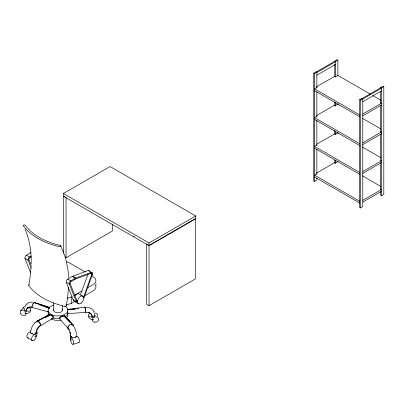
<?xml version="1.0" encoding="UTF-8"?>
<svg xmlns="http://www.w3.org/2000/svg" width="404" height="404" viewBox="0 0 404 404"><rect width="100%" height="100%" fill="white"/><g stroke="black" fill="none" stroke-linecap="round" stroke-linejoin="round"><path stroke-width="0.61" d="M31.159 263.787C31.396 253.283 30.118 242.647 26.457 232.754L25.073 229.381M92.89 316.62A2.641 1.525 0 0 1 92.152 316.756L91.88 316.953L92.223 317.13A6.595 5.323 -15.3 0 0 85.739 312.337L67.731 313.666L67.574 312.327A4.101 0.525 84.8 0 0 67.518 312.014M31.027 267.221L29.992 277.947L28.77 285.441M68.534 287.608L67.498 298.329L66.281 305.828M35.936 333.295L36.203 333.618A6.595 3.808 -60 0 1 40.87 325.538L53.732 317.751A0.864 0.5 60 0 0 53.692 317.468L53.055 316.408M65.064 316.186L65.135 316.297A0.864 0.626 -41.4 0 1 65.185 316.539L65.15 316.61M35.047 322.7L32.376 326.018L30.684 330.78L30.739 330.492M32.244 307.257L31.972 307.444A3.303 1.222 -73.6 0 1 33.138 303.46A3.303 1.222 -73.6 0 1 34.825 303.03M80.32 295.117L87.996 274.316M83.017 296.93L83.714 296.753L91.784 274.235A1.101 0.636 -60 0 0 91.233 273.256L90.647 272.917M83.209 297.041A4.404 2.54 -60 0 1 83.31 297.884L84.189 297.379L92.476 274.255A2.202 1.273 -60 0 0 91.375 272.291L88.259 270.493L72.553 276.26A2.202 1.273 -60 0 0 72.271 276.397L67.695 279.038A2.202 1.273 -60 0 0 66.236 282.3L73.245 300.101L76.356 301.899L77.083 301.48A4.404 2.54 -60 0 1 77.184 300.526L76.598 300.187M48.409 310.903L48.222 311.55A0.864 0.318 -73.6 0 0 48.197 311.837L48.197 311.853M59.933 317.882L60.358 317.322M70.488 336.8L70.22 338.092L70.574 339.461A3.303 1.909 0 0 0 71.877 340.249M25.073 305.979C26.447 303.212 29.694 301.818 32.679 302.202M68.099 327.992L67.584 328.028A6.595 2.444 73.6 0 1 70.574 336.759L71.129 336.557A2.641 1.525 0 0 0 72.114 337.194M20.68 310.711L23.679 307.313M48.344 311.802L48.318 311.832A9.908 5.722 0 0 0 48.96 315.256M88.688 316.069C87.961 317.988 90.733 319.241 92.263 319.827A3.303 1.909 0 0 0 93.96 319.357M49.828 314.509L49.086 314.888A0.848 0.49 60 0 0 49.066 315.064L49.081 315.125M59.822 318.211L59.802 318.226A0.54 0.394 -41.4 0 1 59.373 318.342L59.302 318.291A0.848 0.616 -41.4 0 1 59.332 318.074L60.267 316.994A5.454 3.969 -41.4 0 1 64.312 315.877M34.86 322.862L35.648 322.18M27.098 304.449L27.366 304.222M51.656 318.458L52.464 317.973M63.403 193.516L110.1 166.554L195.723 215.988L195.723 218.685L149.02 245.647L63.403 196.213L63.403 193.516L149.02 242.95L195.723 215.988M316.862 178.194L316.862 180.088L314.529 181.436L313.746 180.987L313.746 73.134L316.085 71.786L316.862 72.235L316.862 88.006M313.746 73.134L314.529 73.584L316.862 72.235M337.875 60.105L337.098 59.656L334.764 61.004L335.542 61.453L337.875 60.105L337.875 75.871M316.862 75.2L335.542 64.418M316.615 86.759L334.764 76.28L335.542 76.73L337.875 75.381L370.513 94.223M316.862 87.517L314.529 88.865L359.671 114.928M30.679 272.947L24.982 258.484A2.202 1.273 -60 0 1 26.442 255.222L31.022 252.576M31.164 268.069L28.098 260.282A2.202 1.273 -60 0 1 29.558 257.02L31.275 256.025M31.386 266.044L28.825 259.55A1.101 0.636 -60 0 1 29.558 257.914L31.275 256.924M64.645 256.969L66.049 257.782L112.438 230.997L112.438 224.099M316.615 115.519L334.764 105.04L335.542 105.489L337.875 104.141M316.862 116.276L314.529 117.625L359.671 143.688M359.671 99.647L362.004 98.298L362.787 98.748L362.787 206.601L360.449 207.949L359.671 207.499L359.671 99.647L360.449 100.096L362.787 98.748M383.8 86.618L383.022 86.168L380.684 87.517L381.467 87.966L383.8 86.618L383.8 194.47L381.467 195.819L380.684 195.369L380.684 191.582M362.787 101.717L381.467 90.93M76.356 301.899L69.352 284.098A2.202 1.273 -60 0 1 70.811 280.836L75.386 278.194A2.202 1.273 -60 0 1 75.664 278.058L91.375 272.291M77.184 300.526L76.896 300.687L70.079 283.366A1.101 0.636 -60 0 1 70.811 281.734L75.386 279.093L74.998 278.866M362.787 114.029L381.467 103.242L380.684 102.793M362.787 115.827L381.467 105.04M316.615 144.279L334.764 133.8L335.542 134.249L337.875 132.901M316.862 145.036L314.529 146.384L359.671 172.447M67.15 298.147A14.807 8.55 0 0 0 71.245 297.208L72.154 296.688M74.422 295.375L82.143 290.92M87.592 287.774L93.041 284.628A9.908 5.722 0 0 0 93.041 276.538L91.582 275.695M73.245 300.101L73.7 299.839M65.973 304.565A14.807 8.55 0 0 0 71.245 303.5L74.876 301.404M84.865 295.637L93.041 290.92A9.908 5.722 0 0 0 95.475 285.138M362.787 142.789L381.467 132.002L380.684 131.553M362.787 144.587L381.467 133.8M316.615 173.038L334.764 162.565L335.542 163.014L337.875 161.666M316.862 173.796L314.529 175.144L359.671 201.207M362.787 171.548L381.467 160.767L380.684 160.317M362.787 173.346L381.467 162.559M149.02 305.682L195.41 278.901L195.41 218.685L149.02 245.465L146.687 244.117L146.687 304.333L149.02 305.682L149.02 242.95M362.787 200.308L381.467 189.526L380.684 189.077M362.787 202.106L381.467 191.324M47.132 316.468L49.899 314.903A4.101 2.368 60 0 1 52.752 316.539L53.232 317.256M46.096 317.009L49.753 314.953M46.258 316.989L50.081 314.888L44.718 317.807M49.243 314.65L36.592 321.564L49.46 314.544L36.88 321.326M91.233 273.256L75.528 279.023L75.134 278.8M73.018 344.324L78.906 342.592M84.936 307.161L67.433 309.368M75.659 308.909L67.574 309.853L70.67 309.499M76.901 308.767L78.77 308.545M71.912 309.358L75.629 308.929M68.766 309.691L70.629 309.479M71.872 309.343L73.114 309.201M85.84 307.116C89.213 307.06 92.789 308.772 94.263 311.923M64.332 315.837L65.019 316.135M63.994 316.165L70.059 322.639M27.664 307.853A2.641 1.525 0 0 1 28.79 308.025L29.229 307.939L29.113 307.691A6.595 4.798 41.4 0 1 29.108 307.287M47.48 311.226L48.495 311.499M48.197 311.837L31.972 307.424A6.595 4.798 41.4 0 0 26.093 311.08L26.528 310.994L26.417 310.747A2.641 1.525 0 0 1 25.957 310.58M46.485 307.116L49.49 308.045M46.374 307.121L49.354 308.05L44.536 306.5M49.768 307.606L34.532 302.611L49.596 307.611M39.93 305.071L49.202 308.116M34.305 302.53L49.581 307.606M26.391 310.742L26.417 310.747A6.595 4.798 41.4 0 1 31.391 306.883M30.497 310.408C31.487 312.262 27.618 313.428 26.083 313.777A3.303 1.909 0 0 1 24.72 313.024M372.685 95.48L380.846 100.192M314.529 90.663L359.671 116.726M362.353 118.276L380.846 128.952M314.529 119.422L359.671 145.485M362.353 147.036L380.846 157.712M314.529 148.182L359.671 174.245M362.353 175.796L380.846 186.471M314.529 176.942L359.671 203.005M133.219 236.077L134.31 236.704M91.112 273.468L91.501 273.69M92.087 274.028L92.476 274.255M90.228 273.336L91.784 274.235M85.254 272.044L69.69 263.06A9.908 5.722 0 0 0 66.62 261.853M72.553 276.26L75.664 278.058M72.271 276.397L75.386 278.194M26.442 255.222L29.558 257.02M67.695 279.038L70.811 280.836M29.169 257.691L29.558 257.914M70.422 281.507L70.811 281.734M28.437 259.323L28.825 259.55M69.69 283.138L70.079 283.366M24.982 258.484L28.098 260.282M66.236 282.3L69.352 284.098M80.603 294.955L83.714 296.753M83.8 297.152L84.189 297.379M76.508 300.46L76.896 300.687M76.497 301.142L77.083 301.48M74.493 301.47L78.386 303.717M27.543 337.83L32.214 340.527M71.129 336.557L71.16 336.588A6.595 2.444 73.6 0 0 71.154 336.179M72.967 324.892L64.691 315.933L73.24 325.281L64.968 316.09M65.185 316.539L68.291 320.18M72.947 325.644L73.462 326.25A3.303 2.404 -41.4 0 0 70.518 324.412A3.303 2.404 -41.4 0 0 67.579 327.982L59.302 318.291M53.308 317.579L53.323 317.6A0.54 0.313 60 0 0 53.661 317.796M60.746 245.804L65.15 256.621M36.951 333.068L37.102 334.608L36.198 336.32A3.303 1.909 0 0 1 34.542 336.835M40.44 325.437L40.87 325.538A3.303 1.909 60 0 0 38.819 321.675A3.303 1.909 60 0 0 36.269 322.23M93.536 311.908L93.657 312.181M67.726 313.656L67.7 313.56A9.908 5.722 0 0 1 66.402 317.781M65.236 256.873L67.857 268.867L68.614 277.518M67.69 313.519L67.584 312.418M67.589 312.034L67.655 312.469M76.654 333.709L76.74 334.416M85.643 312.105L85.739 312.337A3.303 0.424 84.8 0 0 85.325 308.176A3.303 0.424 84.8 0 0 84.744 307.681M381.467 87.966L381.467 195.819M380.684 91.299L380.684 103.283M380.684 105.176L380.684 132.295M380.684 134.189L380.684 160.676M380.684 162.57L380.684 189.688M360.449 100.096L360.449 207.949M337.875 103.621L337.875 104.883M337.875 132.002L337.875 133.264M335.542 61.453L335.542 77.22M335.542 102.449L335.542 106.232M335.542 131.462L335.542 134.613M335.542 160.474L335.542 163.625M334.764 64.155L334.764 76.77M334.764 102L334.764 105.782M334.764 130.381L334.764 134.163M334.764 160.024L334.764 163.176M316.862 91.789L316.862 117.019M316.862 120.17L316.862 145.4M316.862 149.182L316.862 174.412M314.529 73.584L314.529 181.436M95.94 283.729L95.94 285.3M71.245 297.208L71.245 303.5M66.049 257.782L66.049 197.561L63.711 196.213L63.711 253.298M62.418 305.904L62.418 310.227M53.611 302.843L53.611 310.257M74.73 296.001A4.404 2.54 -60 0 1 79.588 294.662M75.836 301.611A4.404 2.54 -60 0 1 73.634 300.081M62.039 309.212A4.404 2.54 0 0 1 58.095 312.782A4.404 2.54 0 0 1 53.929 309.297M67.862 312.322A9.908 5.722 0 0 1 65.261 316.837M60.085 318.534A9.908 5.722 0 0 1 53.515 318.034M64.766 306.055A9.908 5.722 0 0 1 64.292 314.666A9.908 5.722 0 0 1 49.576 313.241A9.908 5.722 0 0 1 53.995 305.015M61.075 320.175A9.908 5.722 0 0 1 51.263 318.923M48.323 315.933A9.908 5.722 0 0 1 48.288 313.64M28.81 307.611A3.303 1.909 0 0 1 30.542 310.227A3.303 1.909 0 0 1 25.891 311.014A3.303 1.909 0 0 1 24.891 308.277M28.79 308.025A6.595 4.798 41.4 0 1 28.856 307.237M32.386 306.03A2.641 0.98 -73.6 0 1 32.507 305.525M33.123 304.045A2.641 0.98 -73.6 0 1 33.583 303.439M23.21 308.409A3.303 2.404 41.4 0 1 25.331 306.681M36.587 331.194A3.303 1.909 0 0 1 36.133 333.659A3.303 1.909 0 0 1 31.84 333.78A3.303 1.909 0 0 1 30.977 331.351M35.547 333.446A2.641 1.525 0 0 1 35.002 333.648M32.502 333.583A2.641 1.525 0 0 1 31.669 333.123M37.572 321.781A2.641 1.525 60 0 1 37.905 321.791M38.537 322.028A2.641 1.525 60 0 1 40.223 324.24M35.749 332.936A6.595 3.808 -60 0 1 35.855 332.083M36.365 330.295A6.595 3.808 -60 0 1 40.052 325.488M49.854 314.575A5.454 3.151 60 0 1 53.04 316.433M28.553 337.931A3.303 1.909 -60 0 1 27.184 334.764A3.303 1.909 -60 0 1 30.845 332.108M76.583 335.189A3.303 1.909 0 0 1 73.457 337.805A3.303 1.909 0 0 1 70.498 335.128M68.165 327.806A6.595 2.444 73.6 0 1 69.665 330.225M70.362 332.017A6.595 2.444 73.6 0 1 70.867 333.916M75.826 336.643A2.641 1.525 0 0 1 74.937 337.183M68.21 327.376A2.641 1.924 -41.4 0 1 68.503 326.594M69.508 325.457A2.641 1.924 -41.4 0 1 69.725 325.311M71.311 324.846A2.641 1.924 -41.4 0 1 72.018 325.003M73.907 326.816A6.595 2.444 73.6 0 1 76.326 333.29M60.383 317.357A4.101 2.985 -41.4 0 1 63.948 316.256M76.629 336.684A3.303 1.222 73.6 0 1 79.164 339.188A3.303 1.222 73.6 0 1 78.235 342.39M94.718 314.418A3.303 1.909 0 0 1 93.167 316.968A3.303 1.909 0 0 1 88.759 316.059A3.303 1.909 0 0 1 90.35 313.519M94.334 314.938A2.641 1.525 0 0 1 93.95 316.085M88.016 312.115A6.595 5.323 -15.3 0 1 92.152 316.756M85.082 307.914A2.641 0.338 84.8 0 1 85.471 309.621M85.597 310.893A2.641 0.338 84.8 0 1 85.633 311.747M67.463 311.383A5.454 0.697 84.8 0 1 67.584 312.07M94.198 313.105A3.303 2.661 -15.3 0 1 97.627 316.216M88.259 270.493A2.202 1.273 -60 0 1 89.516 271.241M29.275 284.901A1.101 0.636 0 0 0 28.856 285.679A66.155 38.193 0 0 0 64.761 306.404A1.101 0.636 0 0 0 66.034 306.217A1.101 0.636 0 0 0 66.089 305.459M334.764 61.272L316.085 72.058L316.862 72.508L335.542 61.721L334.764 61.272M380.684 87.784L362.004 98.571L362.787 99.02L381.467 88.234L380.684 87.784M20.518 313.353A3.303 2.404 41.4 0 0 25.604 315.11A3.303 2.404 41.4 0 0 23.306 310.267A3.303 2.404 41.4 0 0 20.518 313.353M34.471 339.921A3.303 1.909 -60 0 0 35.517 334.805A3.303 1.909 -60 0 0 31.608 338.269A3.303 1.909 -60 0 0 34.471 339.921M70.579 339.613A3.303 1.222 73.6 0 0 72.897 344.344A3.303 1.222 73.6 0 0 72.75 339.522A3.303 1.222 73.6 0 0 70.579 339.613M94.435 322.17A3.303 2.661 -15.3 0 0 98.733 318.746A3.303 2.661 -15.3 0 0 93.405 317.67A3.303 2.661 -15.3 0 0 94.435 322.17M81.391 302.914A4.404 2.54 -60 0 0 82.79 296.092A4.404 2.54 -60 0 0 77.578 300.712A4.404 2.54 -60 0 0 81.391 302.914M24.003 225.078A1.101 0.636 0 0 0 23.407 225.907A66.155 38.193 0 0 0 59.312 246.637A1.101 0.636 0 0 0 60.746 246.294A1.101 0.636 0 0 0 60.151 245.46A63.953 36.926 0 0 1 25.442 225.422A1.101 0.636 0 0 0 24.003 225.078"/></g></svg>
